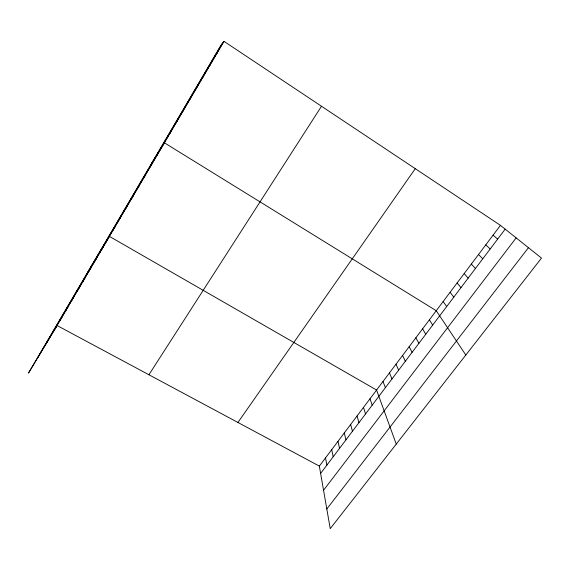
<?xml version="1.0" encoding="UTF-8"?>
<svg xmlns="http://www.w3.org/2000/svg" width="570" height="570" viewBox="0 0 570 570"><rect width="100%" height="100%" fill="white"/><g stroke="black" fill="none" stroke-linecap="round" stroke-linejoin="round"><path stroke-width="0.85" d="M37.563 358.003L221.901 44.068M46.134 343.753L222.834 42.871M53.787 331.028L224.01 41.354L500.446 225.364L541.5 258.089L330.23 528.647L319.343 466.103L500.446 225.364M71.05 301.637L74.086 296.592M76.907 291.662L79.85 286.781M65.244 311.519L68.371 306.325M59.487 321.316L62.707 315.972M94.791 261.217L97.449 256.821M88.778 271.455L91.535 266.895M82.814 281.601L85.664 276.877M112.974 230.252L115.34 226.361M88.022 271.69L109.44 236.4L376.563 390.03L396.25 444.101M100.854 250.886L103.419 246.653M125.129 209.561L127.288 206.027M119.023 219.949L121.289 216.237M131.285 199.072L133.337 195.717M143.768 177.826L145.607 174.833M137.498 188.499L139.443 185.321M150.095 167.053L151.82 164.26M156.479 156.187L158.09 153.579M151.328 163.861L164.416 142.814L436.235 310.707L465.811 355.017M169.418 134.15L170.8 131.948M175.98 122.978L177.242 120.983M182.607 111.706L183.739 109.917M189.29 100.327L190.302 98.745M148.927 374.754L321.501 106.248M196.03 88.842L196.914 87.481M202.842 77.249L203.597 76.109M209.717 65.55L210.337 64.631M237.932 422.463L415.274 168.67M216.65 53.737L217.142 53.046M320.611 473.414L505.177 229.133M323.546 490.264L516.149 237.882M326.81 508.989L528.454 247.686M224.01 41.354L220.896 45.358L28.5 373.079L57.086 325.534L319.343 466.103M493.071 235.168L497.646 239.101M485.761 244.886L490.186 248.976M478.508 254.526L482.783 258.773M471.319 264.081L475.444 268.484M464.187 273.564L468.17 278.117M457.111 282.962L460.952 287.665M450.093 292.289L453.798 297.134M443.139 301.537L446.702 306.525M429.395 319.806L432.687 325.078M422.605 328.833L425.761 334.241M415.865 337.789L418.9 343.325M409.189 346.667L412.089 352.338M402.555 355.481L405.334 361.28M395.986 364.223L398.637 370.144M389.46 372.894L391.989 378.943M382.99 381.494L385.398 387.664M370.001 398.758L372.174 405.17M363.489 407.407L365.548 413.941M357.034 415.993L358.972 422.648M350.628 424.515L352.445 431.276M344.273 432.965L345.976 439.841M337.96 441.344L339.563 448.334M331.704 449.659L333.194 456.762M325.498 457.917L326.881 465.12"/></g></svg>
